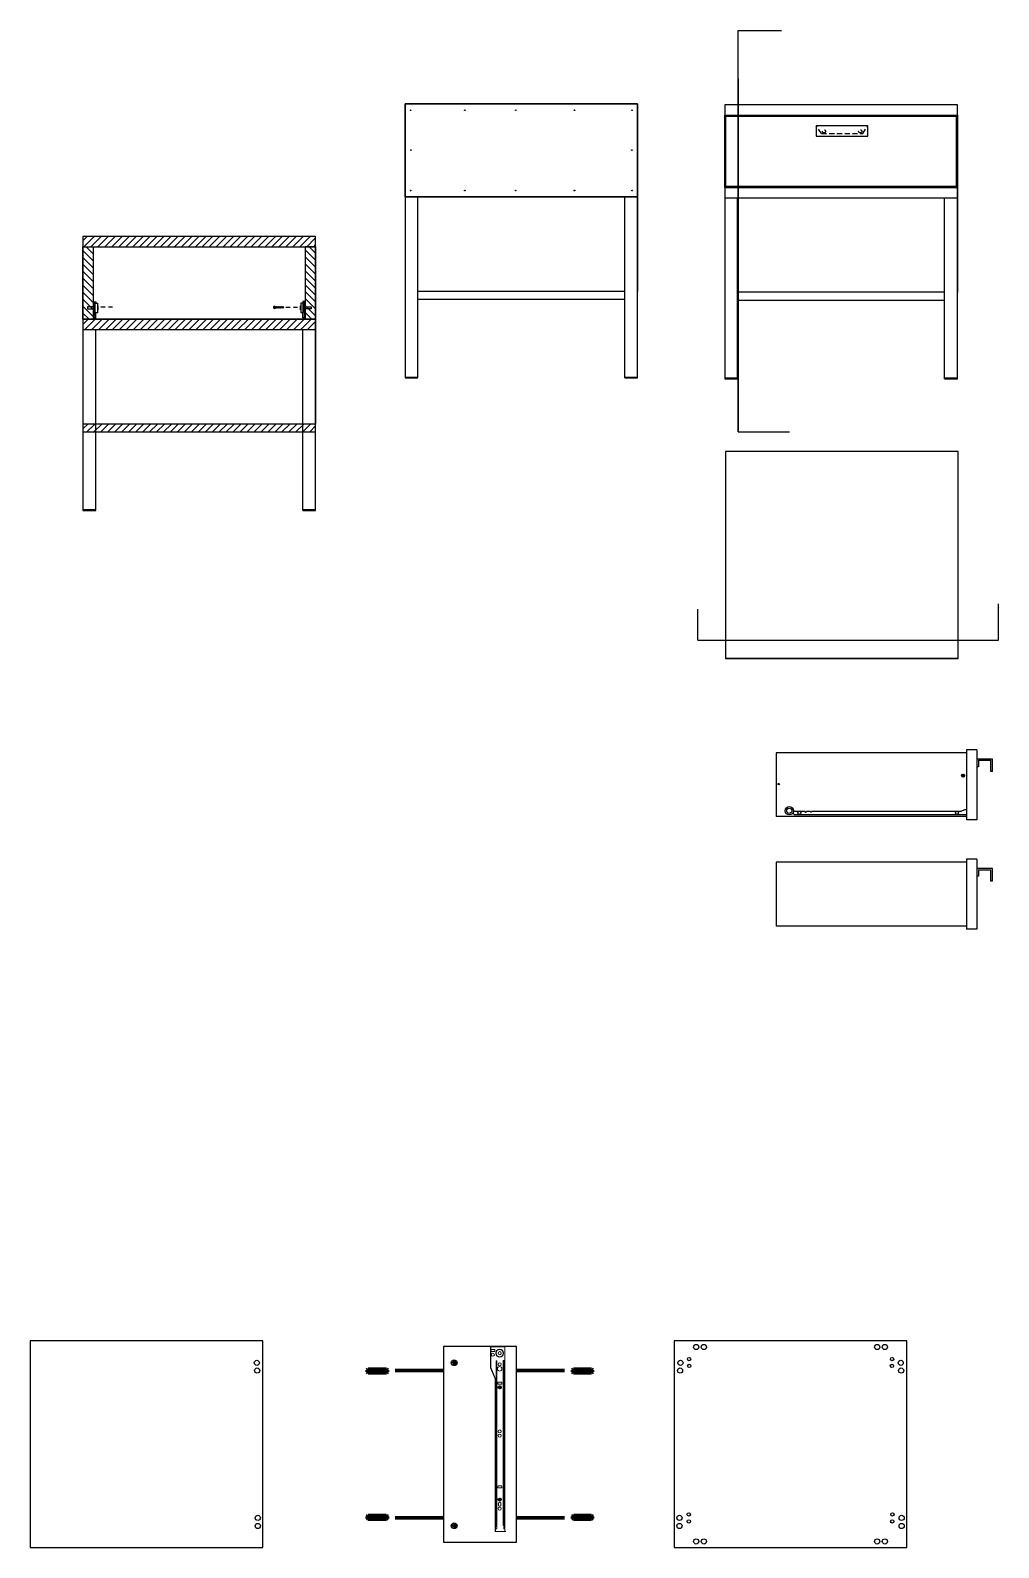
# Model space of a CAD drawing. Header units: millimetres. Extents: x 2356 to 2812, y 1436 to 1791.
# Drawn here: x 2356.2 to 2543.4, y 1436 to 1729.5 of the extents above; entities that cross this region are included whole.
import ezdxf

# ---------------------------------------------------------------- set-up
doc = ezdxf.new("R2010")
doc.units = ezdxf.units.MM
doc.linetypes.add('DASHDOT', pattern=[1, 0.5, -0.25, 0, -0.25])
doc.linetypes.add('HIDDEN', pattern=[0.375, 0.25, -0.125])
for name, color, linetype in [('IN-FURN', 3, 'Continuous'), ('IN-FURN-STOR', 104, 'Continuous'), ('IN-FURN-WKSF', 4, 'Continuous'), ('linee di prosp', 6, 'Continuous'), ('linee in prospettp', 252, 'Continuous'), ('viti e cerniere', 3, 'Continuous')]:
    doc.layers.add(name, color=color, linetype=linetype)
doc.layers.add('Simbologia', color=8, linetype='DASHDOT', lineweight=18)

# ---------------------------------------------------------------- blocks, each defined once
blk = doc.blocks.new('binariocomodinoprosp')
at = {"layer": 'linee di prosp'}
for p, q in [((-0.03, 3.14), (-0.03, 0.02)), ((0, 3.16), (0.47, 3.16)), ((0.1, 0.12), (0.1, 3.02)), ((0.47, 3.02), (0.1, 3.02)), ((0.1, 3.02), (0.23, 2.72)), ((0.47, 3.16), (0.47, 3.02)), ((0, 0), (0.47, 0)), ((0.23, 1.45), (0.1, 0.12)), ((0.47, 0.12), (0.1, 0.12)), ((0.23, 2.72), (0.23, 1.45)), ((0.47, 0), (0.47, 0.12))]:
    blk.add_line(p, q, dxfattribs=at)
for points in [[(0.39, 2.26), (0.18, 2.26), (0.18, 1.63), (0.39, 1.63)], [(0.82, 1.58), (0.92, 1.58), (0.92, 2.33), (0.82, 2.33)]]:
    blk.add_lwpolyline(points, dxfattribs=at)
blk.add_lwpolyline([(0.39, 2.87), (0.82, 2.87), (0.82, 1.03), (0.39, 1.03)], close=True, dxfattribs=at)
for centre, start, end in [((0, 3.13), 87.1352, 172.8843), ((0, 0.03), 198.031, 272.8648)]:
    blk.add_arc(centre, 0.0309, start, end, dxfattribs=at)
at = {"layer": 'linee in prospettp'}
for p, q in [((0.47, 2.87), (0.47, 3.02)), ((0.47, 0.12), (0.47, 1.03))]:
    blk.add_line(p, q, dxfattribs=at)

msp = doc.modelspace()

# ---------------------------------------------------------------- hatches: boundary and pattern name
at = {"layer": 'IN-FURN-STOR'}
h = msp.add_hatch(dxfattribs=at)
h.set_pattern_fill('ANSI31', color=256, scale=0.3)
h.paths.add_polyline_path([(2411.33, 1689.61), (2366.33, 1689.61), (2366.33, 1687.61), (2411.33, 1687.61)])
h.paths.add_polyline_path([(2411.33, 1673.61), (2366.33, 1673.61), (2366.33, 1671.61), (2411.33, 1671.61)])
h.paths.add_polyline_path([(2368.83, 1653.33), (2366.33, 1653.33), (2366.33, 1651.83), (2368.83, 1651.83)])
h.paths.add_polyline_path([(2408.83, 1653.33), (2368.83, 1653.33), (2368.83, 1651.83), (2408.83, 1651.83)])
h.paths.add_polyline_path([(2411.33, 1653.33), (2408.83, 1653.33), (2408.83, 1651.83), (2411.33, 1651.83)])
h = msp.add_hatch(dxfattribs=at)
h.set_pattern_fill('ANSI31', color=256, scale=0.3, angle=90)
h.paths.add_polyline_path([(2411.33, 1687.61), (2409.33, 1687.61), (2409.33, 1673.61), (2411.33, 1673.61)])
h.paths.add_polyline_path([(2368.33, 1687.61), (2366.33, 1687.61), (2366.33, 1673.61), (2368.33, 1673.61), (2368.33, 1673.83), (2368.31, 1673.83), (2368.31, 1676.99), (2368.33, 1676.99)])

# ---------------------------------------------------------------- linework, layer by layer
for p, q in [((2473.62, 1715.25), (2428.62, 1715.25)), ((2428.62, 1715.25), (2428.62, 1662.25)), ((2428.62, 1715.25), (2428.62, 1713.25)), ((2473.62, 1662.25), (2473.62, 1715.25)), ((2535.45, 1715.08), (2490.45, 1715.08)), ((2490.45, 1715.08), (2490.45, 1662.08)), ((2490.45, 1715.08), (2490.45, 1713.08)), ((2535.45, 1662.08), (2535.45, 1715.08)), ((2490.45, 1713.08), (2535.45, 1713.08)), ((2428.62, 1699.25), (2428.62, 1697.25)), ((2473.62, 1699.25), (2473.62, 1678.97)), ((2428.62, 1697.25), (2473.62, 1697.25)), ((2428.62, 1697.25), (2451.12, 1697.25)), ((2431.12, 1662.25), (2431.12, 1697.25)), ((2471.12, 1662.25), (2471.12, 1697.25)), ((2490.45, 1699.08), (2535.45, 1699.08)), ((2490.45, 1699.08), (2490.45, 1697.08)), ((2490.45, 1697.08), (2535.45, 1697.08)), ((2492.95, 1662.08), (2492.95, 1697.08)), ((2532.95, 1662.08), (2532.95, 1697.08)), ((2535.45, 1699.08), (2535.45, 1678.8)), ((2411.33, 1689.61), (2366.33, 1689.61)), ((2366.33, 1689.61), (2366.33, 1636.61)), ((2366.33, 1689.61), (2366.33, 1687.61)), ((2366.33, 1687.61), (2411.33, 1687.61)), ((2411.33, 1636.61), (2411.33, 1689.61)), ((2428.62, 1678.97), (2428.62, 1677.47)), ((2471.12, 1678.97), (2431.12, 1678.97)), ((2490.45, 1678.8), (2490.45, 1677.3)), ((2532.95, 1678.8), (2492.95, 1678.8)), ((2431.12, 1677.47), (2471.12, 1677.47)), ((2492.95, 1677.3), (2532.95, 1677.3)), ((2366.33, 1673.61), (2411.33, 1673.61)), ((2366.33, 1673.61), (2366.33, 1671.61)), ((2411.33, 1673.61), (2411.33, 1653.33)), ((2366.33, 1671.61), (2411.33, 1671.61)), ((2368.83, 1636.61), (2368.83, 1671.61)), ((2408.83, 1636.61), (2408.83, 1671.61)), ((2428.62, 1662.42), (2431.12, 1662.42)), ((2428.62, 1662.25), (2431.12, 1662.25)), ((2428.62, 1662.25), (2431.12, 1662.25)), ((2471.12, 1662.42), (2473.62, 1662.42)), ((2471.12, 1662.25), (2473.62, 1662.25)), ((2473.62, 1662.25), (2471.12, 1662.25)), ((2490.45, 1662.25), (2492.95, 1662.25)), ((2490.45, 1662.08), (2492.95, 1662.08)), ((2490.45, 1662.08), (2492.95, 1662.08)), ((2532.95, 1662.25), (2535.45, 1662.25)), ((2532.95, 1662.08), (2535.45, 1662.08)), ((2535.45, 1662.08), (2532.95, 1662.08)), ((2411.33, 1653.33), (2366.33, 1653.33)), ((2366.33, 1653.33), (2366.33, 1651.83)), ((2366.33, 1651.83), (2411.33, 1651.83)), ((2535.59, 1607.99), (2535.59, 1647.99)), ((2366.33, 1636.78), (2368.83, 1636.78)), ((2366.33, 1636.61), (2368.83, 1636.61)), ((2366.33, 1636.61), (2368.83, 1636.61)), ((2408.83, 1636.78), (2411.33, 1636.78)), ((2408.83, 1636.61), (2411.33, 1636.61)), ((2411.33, 1636.61), (2408.83, 1636.61)), ((2535.59, 1607.99), (2490.59, 1607.99)), ((2539.24, 1590.34), (2537.24, 1590.34)), ((2537.24, 1590.34), (2537.24, 1576.76)), ((2539.24, 1590.34), (2539.24, 1576.76)), ((2539.24, 1588.59), (2542.25, 1588.59)), ((2539.54, 1588.29), (2541.95, 1588.29)), ((2539.54, 1588.29), (2539.54, 1587.04)), ((2541.95, 1586.09), (2541.95, 1588.29)), ((2542.25, 1586.09), (2542.25, 1588.59)), ((2539.54, 1587.04), (2539.24, 1587.04)), ((2542.25, 1586.09), (2541.95, 1586.09)), ((2539.24, 1576.76), (2537.24, 1576.76)), ((2539.24, 1569.17), (2537.24, 1569.17)), ((2537.24, 1569.17), (2537.24, 1555.59)), ((2539.24, 1569.17), (2539.24, 1555.59)), ((2539.24, 1567.42), (2542.25, 1567.42)), ((2542.25, 1564.92), (2542.25, 1567.42)), ((2539.54, 1565.87), (2539.24, 1565.87)), ((2539.54, 1567.12), (2541.95, 1567.12)), ((2539.54, 1567.12), (2539.54, 1565.87)), ((2541.95, 1564.92), (2541.95, 1567.12)), ((2542.25, 1564.92), (2541.95, 1564.92)), ((2539.24, 1555.59), (2537.24, 1555.59)), ((2401.15, 1435.99), (2401.15, 1475.99)), ((2525.69, 1435.99), (2525.69, 1475.99))]:
    msp.add_line(p, q)
at = {"lineweight": 5}
for p, q in [((2445.22, 1470.83), (2445.22, 1474.75)), ((2446.15, 1466.37), (2446.05, 1466.37))]:
    msp.add_line(p, q, dxfattribs=at)
for points in [[(2428.62, 1715.25), (2473.62, 1715.25), (2473.62, 1697.25), (2428.62, 1697.25)], [(2490.45, 1713.08), (2535.45, 1713.08), (2535.45, 1699.08), (2490.45, 1699.08)], [(2490.65, 1712.88), (2535.25, 1712.88), (2535.25, 1699.28), (2490.65, 1699.28)], [(2366.33, 1687.61), (2411.33, 1687.61), (2411.33, 1673.61), (2366.33, 1673.61)]]:
    msp.add_lwpolyline(points, close=True)
for points in [[(2445.14, 1474.57), (2445.14, 1470.77), (2446.05, 1468.63), (2446.05, 1439.12), (2448.14, 1439.12)], [(2447.79, 1474.81), (2445.29, 1474.81)], [(2445.32, 1474.33), (2445.32, 1474.33), (2445.92, 1474.33)], [(2445.92, 1473.93), (2445.92, 1473.93), (2445.32, 1473.93)], [(2447.94, 1439.12), (2447.94, 1474.61)], [(2446.15, 1439.12), (2446.15, 1468.63), (2445.22, 1470.83)], [(2446.25, 1472.11), (2446.25, 1440.26), (2446.35, 1440.26), (2446.35, 1472.11), (2446.25, 1472.11)], [(2447.6, 1472.16), (2447.6, 1440.26), (2447.7, 1440.26), (2447.7, 1472.16), (2447.6, 1472.16)], [(2447.7, 1471.46), (2447.7, 1440.26), (2447.8, 1440.26), (2447.8, 1472.16), (2447.7, 1472.16)], [(2446.66, 1468.02), (2446.66, 1468.02), (2447.26, 1468.02)], [(2447.26, 1467.62), (2447.26, 1467.62), (2446.66, 1467.62)], [(2446.66, 1447.94), (2446.66, 1447.94), (2447.26, 1447.94)], [(2447.26, 1447.54), (2447.26, 1447.54), (2446.66, 1447.54)], [(2446.73, 1444.09), (2446.73, 1444.09), (2446.73, 1444.69)], [(2447.13, 1444.69), (2447.13, 1444.69), (2447.13, 1444.09)], [(2446.15, 1439.65), (2446.35, 1439.65), (2446.35, 1440.1), (2446.15, 1440.1)], [(2447.94, 1439.65), (2447.74, 1439.65), (2447.74, 1440.1), (2447.94, 1440.1)]]:
    msp.add_lwpolyline(points, dxfattribs=at)
for centre in [(2429.71, 1714.01), (2440.2, 1714.01), (2450.04, 1714.01), (2461.41, 1714.01), (2472.54, 1714.01), (2429.76, 1706.31), (2472.48, 1706.31), (2429.71, 1698.49), (2440.2, 1698.49), (2450.04, 1698.49), (2461.41, 1698.49), (2472.54, 1698.49)]:
    msp.add_circle(centre, 0.064)
for centre, radius in [((2445.6, 1473.31), 0.3), ((2446.94, 1473.61), 0.749), ((2446.94, 1473.61), 0.685), ((2446.94, 1473.61), 0.295), ((2446.93, 1470.57), 0.442), ((2446.93, 1471.46), 0.3), ((2446.93, 1458.47), 0.3), ((2446.93, 1457.67), 0.3), ((2446.93, 1443.54), 0.3)]:
    msp.add_circle(centre, radius, dxfattribs=at)
for centre, radius, start, end in [((2445.32, 1474.63), 0.181, 98.2594, 186.5134), ((2445.51, 1474.13), 0.272, 132.5545, 227.4455), ((2445.74, 1474.13), 0.272, 312.5545, 47.4455), ((2447.76, 1474.63), 0.181, 353.4866, 81.7406), ((2446.84, 1467.82), 0.272, 132.5545, 227.4455), ((2447.07, 1467.82), 0.272, 312.5545, 47.4455), ((2446.84, 1447.74), 0.272, 132.5545, 227.4455), ((2447.07, 1447.74), 0.272, 312.5545, 47.4455), ((2446.93, 1444.5), 0.272, 42.5545, 137.4455), ((2446.93, 1444.27), 0.272, 222.5545, 317.4455)]:
    msp.add_arc(centre, radius, start, end, dxfattribs=at)
at = {"layer": 'IN-FURN'}
for p, q in [((2518.16, 1711.01), (2508.16, 1711.01)), ((2508.16, 1711.01), (2508.16, 1709.01)), ((2518.16, 1709.01), (2518.16, 1711.01)), ((2508.16, 1709.01), (2518.16, 1709.01))]:
    msp.add_line(p, q, dxfattribs=at)
at = {"layer": 'IN-FURN', "linetype": 'HIDDEN', "ltscale": 4}
for p, q in [((2509.16, 1709.51), (2508.16, 1711.01)), ((2517.16, 1709.51), (2518.16, 1711.01)), ((2509.16, 1709.51), (2517.16, 1709.51))]:
    msp.add_line(p, q, dxfattribs=at)
at = {"layer": 'IN-FURN-STOR', "color": 5}
for p, q in [((2493.04, 1651.82), (2493.04, 1729.47)), ((2493.04, 1729.47), (2501.42, 1729.47)), ((2493.04, 1651.82), (2502.99, 1651.82)), ((2485.24, 1611.51), (2485.24, 1617.53)), ((2543.44, 1611.51), (2543.44, 1618.57)), ((2485.24, 1611.51), (2543.44, 1611.51))]:
    msp.add_line(p, q, dxfattribs=at)
at = {"layer": 'IN-FURN-STOR', "color": 0}
for p, q in [((2493.04, 1720.07), (2493.04, 1651.82)), ((2366.33, 1689.61), (2366.33, 1687.61)), ((2366.33, 1687.61), (2368.33, 1687.61)), ((2368.33, 1687.61), (2368.33, 1673.61)), ((2411.33, 1687.61), (2409.33, 1687.61)), ((2409.33, 1687.61), (2409.33, 1673.61)), ((2368.33, 1676.01), (2367.2, 1676.01)), ((2367.2, 1676.01), (2367.2, 1675.6)), ((2409.33, 1676.01), (2410.47, 1676.01)), ((2410.47, 1676.01), (2410.47, 1675.6)), ((2367.2, 1675.6), (2368.33, 1675.6)), ((2410.47, 1675.6), (2409.33, 1675.6)), ((2537.24, 1589.73), (2500.43, 1589.73)), ((2500.43, 1589.73), (2500.43, 1577.39)), ((2537.24, 1577.39), (2500.43, 1577.39)), ((2537.24, 1568.56), (2500.43, 1568.56)), ((2500.43, 1568.56), (2500.43, 1556.22)), ((2537.24, 1556.22), (2500.43, 1556.22))]:
    msp.add_line(p, q, dxfattribs=at)
for points in [[(2490.59, 1607.99), (2535.59, 1607.99), (2535.59, 1647.99), (2490.59, 1647.99)], [(2356.15, 1435.99), (2401.15, 1435.99), (2401.15, 1475.99), (2356.15, 1475.99)], [(2436.1, 1436.99), (2436.1, 1474.99), (2450.11, 1474.99), (2450.11, 1436.99)], [(2480.69, 1435.99), (2525.69, 1435.99), (2525.69, 1475.99), (2480.69, 1475.99)]]:
    msp.add_lwpolyline(points, close=True, dxfattribs=at)
for centre, radius in [((2500.92, 1583.68), 0.131), ((2484.94, 1474.8), 0.5), ((2486.43, 1474.8), 0.5), ((2519.95, 1474.8), 0.5), ((2521.44, 1474.8), 0.5), ((2399.96, 1471.74), 0.5), ((2400.03, 1470.25), 0.5), ((2481.82, 1470.25), 0.5), ((2481.89, 1471.74), 0.5), ((2483.57, 1472.47), 0.324), ((2483.59, 1471.13), 0.324), ((2522.8, 1471.13), 0.324), ((2522.82, 1472.47), 0.324), ((2524.5, 1471.74), 0.5), ((2524.57, 1470.25), 0.5), ((2400.15, 1441.75), 0.5), ((2481.7, 1441.75), 0.5), ((2483.5, 1442.41), 0.324), ((2483.52, 1441.06), 0.324), ((2522.86, 1441.06), 0.324), ((2522.88, 1442.41), 0.324), ((2524.68, 1441.75), 0.5), ((2400.14, 1440.19), 0.5), ((2481.7, 1440.19), 0.5), ((2524.68, 1440.19), 0.5), ((2484.94, 1437.19), 0.5), ((2486.43, 1437.19), 0.5), ((2519.95, 1437.19), 0.5), ((2521.44, 1437.19), 0.5)]:
    msp.add_circle(centre, radius, dxfattribs=at)
at = {"layer": 'IN-FURN-WKSF'}
for p, q in [((2503.9, 1577.82), (2509.04, 1577.82)), ((2503.94, 1578.42), (2505.9, 1578.42)), ((2505.9, 1578.42), (2506.12, 1578.28)), ((2506.12, 1578.28), (2506.19, 1578.28)), ((2506.19, 1578.28), (2506.25, 1578.42)), ((2506.25, 1578.42), (2506.9, 1578.42)), ((2506.9, 1578.42), (2507.12, 1578.28)), ((2507.19, 1578.28), (2507.12, 1578.28)), ((2507.19, 1578.28), (2507.25, 1578.42)), ((2507.25, 1578.42), (2509.04, 1578.42)), ((2509.04, 1578.42), (2535.4, 1578.42)), ((2509.04, 1577.82), (2537.24, 1577.82))]:
    msp.add_line(p, q, dxfattribs=at)
msp.add_lwpolyline([(2535.4, 1578.42), (2536.19, 1578.42), (2536.93, 1578.77), (2537.24, 1578.77)], dxfattribs=at)
at = {"layer": 'IN-FURN-WKSF', "linetype": 'HIDDEN', "ltscale": 4}
for centre in [(2509.66, 1709.94), (2516.66, 1709.94)]:
    msp.add_circle(centre, 0.3, dxfattribs=at)
at = {"layer": 'IN-FURN-WKSF'}
for centre, radius in [((2502.95, 1578.52), 0.8), ((2502.95, 1578.52), 0.5), ((2504.9, 1578.12), 0.3), ((2535.4, 1578.12), 0.3)]:
    msp.add_circle(centre, radius, dxfattribs=at)
msp.add_arc((2504.01, 1578.11), 0.313, 103.1879, 250.4633, dxfattribs=at)
at = {"layer": 'linee di prosp'}
for p, q in [((2409.3, 1677.01), (2408.83, 1677.01)), ((2408.83, 1677.01), (2408.83, 1676.86)), ((2408.83, 1676.86), (2409.2, 1676.86)), ((2409.2, 1676.86), (2409.08, 1676.56)), ((2409.08, 1676.56), (2409.08, 1675.3)), ((2409.2, 1673.96), (2409.2, 1676.86)), ((2409.33, 1676.98), (2409.33, 1673.86)), ((2408.83, 1673.84), (2408.83, 1673.96)), ((2408.83, 1673.96), (2409.2, 1673.96)), ((2409.31, 1673.84), (2408.83, 1673.84)), ((2409.08, 1675.3), (2409.2, 1673.96))]:
    msp.add_line(p, q, dxfattribs=at)
for points in [[(2408.48, 1675.42), (2408.39, 1675.42), (2408.39, 1676.17), (2408.48, 1676.17)], [(2408.91, 1676.1), (2409.12, 1676.1), (2409.12, 1675.47), (2408.91, 1675.47)]]:
    msp.add_lwpolyline(points, dxfattribs=at)
msp.add_lwpolyline([(2408.91, 1676.71), (2408.48, 1676.71), (2408.48, 1674.87), (2408.91, 1674.87)], close=True, dxfattribs=at)
for centre, start, end in [((2409.3, 1676.98), 7.1157, 92.8648), ((2409.31, 1673.87), 267.1352, 341.969)]:
    msp.add_arc(centre, 0.0309, start, end, dxfattribs=at)
at = {"layer": 'linee in prospettp'}
for p, q in [((2408.83, 1676.71), (2408.83, 1676.86)), ((2408.83, 1673.96), (2408.83, 1674.87))]:
    msp.add_line(p, q, dxfattribs=at)
at = {"layer": 'Simbologia', "linetype": 'Continuous'}
for p, q in [((2437.76, 1471.84), (2437.66, 1471.75)), ((2437.66, 1471.75), (2437.76, 1471.67)), ((2437.76, 1471.67), (2437.76, 1471.84)), ((2438.34, 1471.44), (2438.32, 1471.34)), ((2438.32, 1471.34), (2438.4, 1471.32)), ((2438.34, 1472.1), (2438.38, 1472.14)), ((2438.4, 1471.32), (2438.34, 1471.44)), ((2437.66, 1440.23), (2437.76, 1440.31)), ((2437.76, 1440.15), (2437.66, 1440.23)), ((2437.76, 1440.31), (2437.76, 1440.15)), ((2438.32, 1440.64), (2438.4, 1440.66)), ((2438.34, 1440.55), (2438.32, 1440.64)), ((2438.4, 1440.66), (2438.34, 1440.55)), ((2438.34, 1439.89), (2438.38, 1439.84))]:
    msp.add_line(p, q, dxfattribs=at)
for centre, radius, start, end in [((2438.15, 1471.74), 0.401, 300.6136, 61.6468), ((2438.16, 1471.74), 0.456, 300.2499, 61.2994), ((2438.15, 1440.24), 0.401, 298.3532, 59.3864), ((2438.16, 1440.24), 0.456, 298.7006, 59.7501)]:
    msp.add_arc(centre, radius, start, end, dxfattribs=at)
at = {"layer": 'viti e cerniere'}
for p, q in [((2370.62, 1675.9), (2369.81, 1675.9)), ((2372.06, 1675.9), (2371.25, 1675.9)), ((2403.38, 1675.8), (2403.41, 1675.8)), ((2403.42, 1675.99), (2403.49, 1675.99)), ((2403.47, 1675.8), (2403.54, 1675.8)), ((2403.55, 1675.99), (2403.63, 1675.99)), ((2403.6, 1675.8), (2403.68, 1675.8)), ((2403.69, 1675.99), (2403.77, 1675.99)), ((2403.83, 1675.99), (2403.9, 1675.99)), ((2403.96, 1675.99), (2404.04, 1675.99)), ((2404.1, 1675.99), (2404.17, 1675.99)), ((2404.23, 1675.99), (2404.31, 1675.99)), ((2404.37, 1675.99), (2404.44, 1675.99)), ((2404.5, 1675.99), (2404.58, 1675.99)), ((2404.64, 1675.99), (2404.72, 1675.99)), ((2404.77, 1675.99), (2404.85, 1675.99)), ((2404.91, 1675.99), (2404.99, 1675.99)), ((2405.58, 1675.91), (2406.39, 1675.91)), ((2407.02, 1675.91), (2407.83, 1675.91)), ((2536.36, 1585.37), (2536.36, 1585.27)), ((2536.51, 1585.37), (2536.36, 1585.37)), ((2536.36, 1585.27), (2536.51, 1585.27)), ((2536.61, 1585.52), (2536.51, 1585.52)), ((2536.51, 1585.52), (2536.51, 1585.37)), ((2536.61, 1585.37), (2536.51, 1585.27)), ((2536.61, 1585.27), (2536.51, 1585.37)), ((2536.51, 1585.27), (2536.51, 1585.12)), ((2536.51, 1585.12), (2536.61, 1585.12)), ((2536.61, 1585.37), (2536.61, 1585.52)), ((2536.76, 1585.37), (2536.61, 1585.37)), ((2536.61, 1585.12), (2536.61, 1585.27)), ((2536.61, 1585.27), (2536.76, 1585.27)), ((2536.76, 1585.27), (2536.76, 1585.37)), ((2437.81, 1471.67), (2437.81, 1471.84)), ((2437.81, 1471.84), (2438.05, 1471.84)), ((2438.05, 1471.67), (2437.81, 1471.67)), ((2438.05, 1472.08), (2438.21, 1472.08)), ((2438.05, 1471.84), (2438.05, 1472.08)), ((2438.05, 1471.84), (2438.21, 1471.67)), ((2438.05, 1471.67), (2438.21, 1471.84)), ((2438.05, 1471.43), (2438.05, 1471.67)), ((2438.21, 1471.43), (2438.05, 1471.43)), ((2438.21, 1472.08), (2438.21, 1471.84)), ((2438.21, 1471.84), (2438.46, 1471.84)), ((2438.21, 1471.67), (2438.21, 1471.43)), ((2438.46, 1471.67), (2438.21, 1471.67)), ((2438.46, 1471.84), (2438.46, 1471.67)), ((2446.73, 1467.05), (2446.73, 1466.95)), ((2446.88, 1467.05), (2446.73, 1467.05)), ((2446.73, 1466.95), (2446.88, 1466.95)), ((2446.98, 1467.2), (2446.88, 1467.2)), ((2446.88, 1467.2), (2446.88, 1467.05)), ((2446.88, 1467.05), (2446.98, 1466.95)), ((2446.98, 1467.05), (2446.88, 1466.95)), ((2446.88, 1466.95), (2446.88, 1466.8)), ((2446.88, 1466.8), (2446.98, 1466.8)), ((2446.98, 1467.05), (2446.98, 1467.2)), ((2447.13, 1467.05), (2446.98, 1467.05)), ((2446.98, 1466.95), (2447.13, 1466.95)), ((2446.98, 1466.8), (2446.98, 1466.95)), ((2447.13, 1466.95), (2447.13, 1467.05)), ((2446.73, 1445.34), (2446.73, 1445.24)), ((2446.88, 1445.34), (2446.73, 1445.34)), ((2446.73, 1445.24), (2446.88, 1445.24)), ((2446.98, 1445.49), (2446.88, 1445.49)), ((2446.88, 1445.49), (2446.88, 1445.34)), ((2446.88, 1445.34), (2446.98, 1445.24)), ((2446.98, 1445.34), (2446.88, 1445.24)), ((2446.88, 1445.24), (2446.88, 1445.09)), ((2446.88, 1445.09), (2446.98, 1445.09)), ((2446.98, 1445.34), (2446.98, 1445.49)), ((2447.13, 1445.34), (2446.98, 1445.34)), ((2446.98, 1445.24), (2447.13, 1445.24)), ((2446.98, 1445.09), (2446.98, 1445.24)), ((2447.13, 1445.24), (2447.13, 1445.34)), ((2438.05, 1440.31), (2437.81, 1440.31)), ((2437.81, 1440.31), (2437.81, 1440.15)), ((2437.81, 1440.15), (2438.05, 1440.15)), ((2438.21, 1440.56), (2438.05, 1440.56)), ((2438.05, 1440.56), (2438.05, 1440.31)), ((2438.05, 1440.15), (2438.21, 1440.31)), ((2438.05, 1440.31), (2438.21, 1440.15)), ((2438.05, 1440.15), (2438.05, 1439.9)), ((2438.05, 1439.9), (2438.21, 1439.9)), ((2438.21, 1440.31), (2438.21, 1440.56)), ((2438.46, 1440.31), (2438.21, 1440.31)), ((2438.21, 1439.9), (2438.21, 1440.15)), ((2438.21, 1440.15), (2438.46, 1440.15)), ((2438.46, 1440.15), (2438.46, 1440.31))]:
    msp.add_line(p, q, dxfattribs=at)
at = {"layer": 'viti e cerniere', "linetype": 'ByBlock', "lineweight": 100}
for p, q in [((2421.51, 1470.5), (2421.3, 1470.32)), ((2421.51, 1470.5), (2425.01, 1470.5)), ((2421.51, 1469.8), (2421.51, 1470.5)), ((2425.01, 1470.5), (2425.22, 1470.32)), ((2425.01, 1469.8), (2425.01, 1470.5)), ((2461.2, 1470.5), (2460.99, 1470.32)), ((2464.7, 1470.5), (2461.2, 1470.5)), ((2461.2, 1469.8), (2461.2, 1470.5)), ((2464.7, 1470.5), (2464.91, 1470.32)), ((2464.7, 1469.8), (2464.7, 1470.5)), ((2421.3, 1469.98), (2421.3, 1470.32)), ((2421.3, 1469.98), (2421.51, 1469.8)), ((2424.31, 1470.32), (2421.51, 1470.32)), ((2424.31, 1470.15), (2421.51, 1470.15)), ((2424.47, 1469.97), (2421.51, 1469.97)), ((2425.01, 1469.8), (2421.51, 1469.8)), ((2424.31, 1470.32), (2425.01, 1470.32)), ((2425.01, 1470.15), (2424.31, 1470.15)), ((2424.31, 1470.15), (2424.31, 1470.15)), ((2425.01, 1469.97), (2424.47, 1469.97)), ((2425.22, 1469.98), (2425.01, 1469.8)), ((2425.01, 1469.8), (2425.01, 1469.97)), ((2425.22, 1469.98), (2425.22, 1470.32)), ((2426.71, 1470.24), (2436.1, 1470.24)), ((2459.5, 1470.24), (2450.11, 1470.24)), ((2460.99, 1469.98), (2460.99, 1470.32)), ((2460.99, 1469.98), (2461.2, 1469.8)), ((2461.89, 1470.32), (2461.2, 1470.32)), ((2461.2, 1470.15), (2461.89, 1470.15)), ((2461.2, 1469.8), (2461.2, 1469.97)), ((2461.2, 1469.97), (2461.74, 1469.97)), ((2461.2, 1469.8), (2464.7, 1469.8)), ((2461.74, 1469.97), (2464.7, 1469.97)), ((2461.89, 1470.32), (2464.7, 1470.32)), ((2461.89, 1470.15), (2461.89, 1470.15)), ((2461.89, 1470.15), (2464.7, 1470.15)), ((2464.91, 1469.98), (2464.7, 1469.8)), ((2464.91, 1469.98), (2464.91, 1470.32)), ((2421.3, 1442), (2421.51, 1442.19)), ((2421.3, 1442), (2421.3, 1441.66)), ((2421.51, 1441.49), (2421.3, 1441.66)), ((2425.01, 1442.19), (2421.51, 1442.19)), ((2421.51, 1442.19), (2421.51, 1441.49)), ((2424.47, 1442.01), (2421.51, 1442.01)), ((2424.31, 1441.84), (2421.51, 1441.84)), ((2424.31, 1441.66), (2421.51, 1441.66)), ((2421.51, 1441.49), (2425.01, 1441.49)), ((2425.01, 1441.84), (2424.31, 1441.84)), ((2424.31, 1441.84), (2424.31, 1441.84)), ((2424.31, 1441.66), (2425.01, 1441.66)), ((2425.01, 1442.01), (2424.47, 1442.01)), ((2425.22, 1442), (2425.01, 1442.19)), ((2425.01, 1442.19), (2425.01, 1441.49)), ((2425.01, 1442.19), (2425.01, 1442.01)), ((2425.01, 1441.49), (2425.22, 1441.66)), ((2425.22, 1442), (2425.22, 1441.66)), ((2426.71, 1441.74), (2436.1, 1441.74)), ((2459.5, 1441.74), (2450.11, 1441.74)), ((2460.99, 1442), (2461.2, 1442.19)), ((2460.99, 1442), (2460.99, 1441.66)), ((2461.2, 1441.49), (2460.99, 1441.66)), ((2461.2, 1442.19), (2464.7, 1442.19)), ((2461.2, 1442.19), (2461.2, 1441.49)), ((2461.2, 1442.19), (2461.2, 1442.01)), ((2461.2, 1442.01), (2461.74, 1442.01)), ((2461.2, 1441.84), (2461.89, 1441.84)), ((2461.89, 1441.66), (2461.2, 1441.66)), ((2464.7, 1441.49), (2461.2, 1441.49)), ((2461.74, 1442.01), (2464.7, 1442.01)), ((2461.89, 1441.84), (2461.89, 1441.84)), ((2461.89, 1441.84), (2464.7, 1441.84)), ((2461.89, 1441.66), (2464.7, 1441.66)), ((2464.91, 1442), (2464.7, 1442.19)), ((2464.7, 1442.19), (2464.7, 1441.49)), ((2464.7, 1441.49), (2464.91, 1441.66)), ((2464.91, 1442), (2464.91, 1441.66))]:
    msp.add_line(p, q, dxfattribs=at)
at = {"layer": 'viti e cerniere'}
msp.add_lwpolyline([(2403.38, 1675.61), (2403.35, 1675.61, -0.451416), (2403.35, 1676.18), (2403.38, 1676.18)], format="xyb", close=True, dxfattribs=at)
for points in [[(2403.38, 1676.02), (2403.42, 1675.99), (2403.47, 1675.8), (2403.47, 1675.75), (2403.38, 1675.98)], [(2403.38, 1675.9), (2403.41, 1675.8), (2403.47, 1675.75)], [(2403.49, 1676.04), (2403.55, 1675.99), (2403.6, 1675.8), (2403.6, 1675.75), (2403.49, 1676.04), (2403.49, 1675.99), (2403.54, 1675.8), (2403.6, 1675.75)], [(2403.63, 1676.04), (2403.69, 1675.99), (2403.74, 1675.8), (2403.74, 1675.75), (2403.63, 1676.04), (2403.63, 1675.99), (2403.68, 1675.8), (2403.74, 1675.75)], [(2403.77, 1676.04), (2403.83, 1675.99), (2403.88, 1675.8), (2403.88, 1675.75), (2403.77, 1676.04), (2403.77, 1675.99), (2403.82, 1675.8), (2403.88, 1675.75)], [(2403.9, 1676.04), (2403.96, 1675.99), (2404.01, 1675.8), (2404.01, 1675.75), (2403.9, 1676.04), (2403.9, 1675.99), (2403.95, 1675.8), (2404.01, 1675.75)], [(2404.04, 1676.04), (2404.1, 1675.99), (2404.15, 1675.8), (2404.15, 1675.75), (2404.04, 1676.04), (2404.04, 1675.99), (2404.09, 1675.8), (2404.15, 1675.75)], [(2404.17, 1676.04), (2404.23, 1675.99), (2404.28, 1675.8), (2404.28, 1675.75), (2404.17, 1676.04), (2404.17, 1675.99), (2404.22, 1675.8), (2404.28, 1675.75)], [(2404.31, 1676.04), (2404.37, 1675.99), (2404.42, 1675.8), (2404.42, 1675.75), (2404.31, 1676.04), (2404.31, 1675.99), (2404.36, 1675.8), (2404.42, 1675.75)], [(2404.44, 1676.04), (2404.5, 1675.99), (2404.55, 1675.8), (2404.55, 1675.75), (2404.44, 1676.04), (2404.44, 1675.99), (2404.49, 1675.8), (2404.55, 1675.75)], [(2404.58, 1676.04), (2404.64, 1675.99), (2404.69, 1675.8), (2404.69, 1675.75), (2404.58, 1676.04), (2404.58, 1675.99), (2404.63, 1675.8), (2404.69, 1675.75)], [(2404.72, 1676.04), (2404.77, 1675.99), (2404.82, 1675.8), (2404.82, 1675.75), (2404.72, 1676.04), (2404.72, 1675.99), (2404.77, 1675.8), (2404.82, 1675.75)], [(2404.85, 1676.04), (2404.91, 1675.99), (2404.96, 1675.8), (2404.96, 1675.75), (2404.85, 1676.04), (2404.85, 1675.99), (2404.9, 1675.8), (2404.96, 1675.75)], [(2404.96, 1675.8), (2405.02, 1675.8), (2405.18, 1675.9), (2405.05, 1675.97)], [(2404.99, 1676.04), (2405.05, 1675.97), (2405.06, 1675.95), (2405.06, 1675.85), (2404.99, 1676.04), (2404.99, 1675.99), (2405.01, 1675.89), (2405.06, 1675.85)]]:
    msp.add_lwpolyline(points, dxfattribs=at)
for centre, radius in [((2536.56, 1585.32), 0.288), ((2438.13, 1471.75), 0.555), ((2446.93, 1467), 0.288), ((2446.93, 1445.29), 0.288), ((2438.13, 1440.23), 0.555)]:
    msp.add_circle(centre, radius, dxfattribs=at)

# ---------------------------------------------------------------- block references
at = {"layer": 'linee in prospettp'}
msp.add_blockref('binariocomodinoprosp', (2368.33, 1673.83), dxfattribs=at)

doc.saveas('drawing.dxf')
